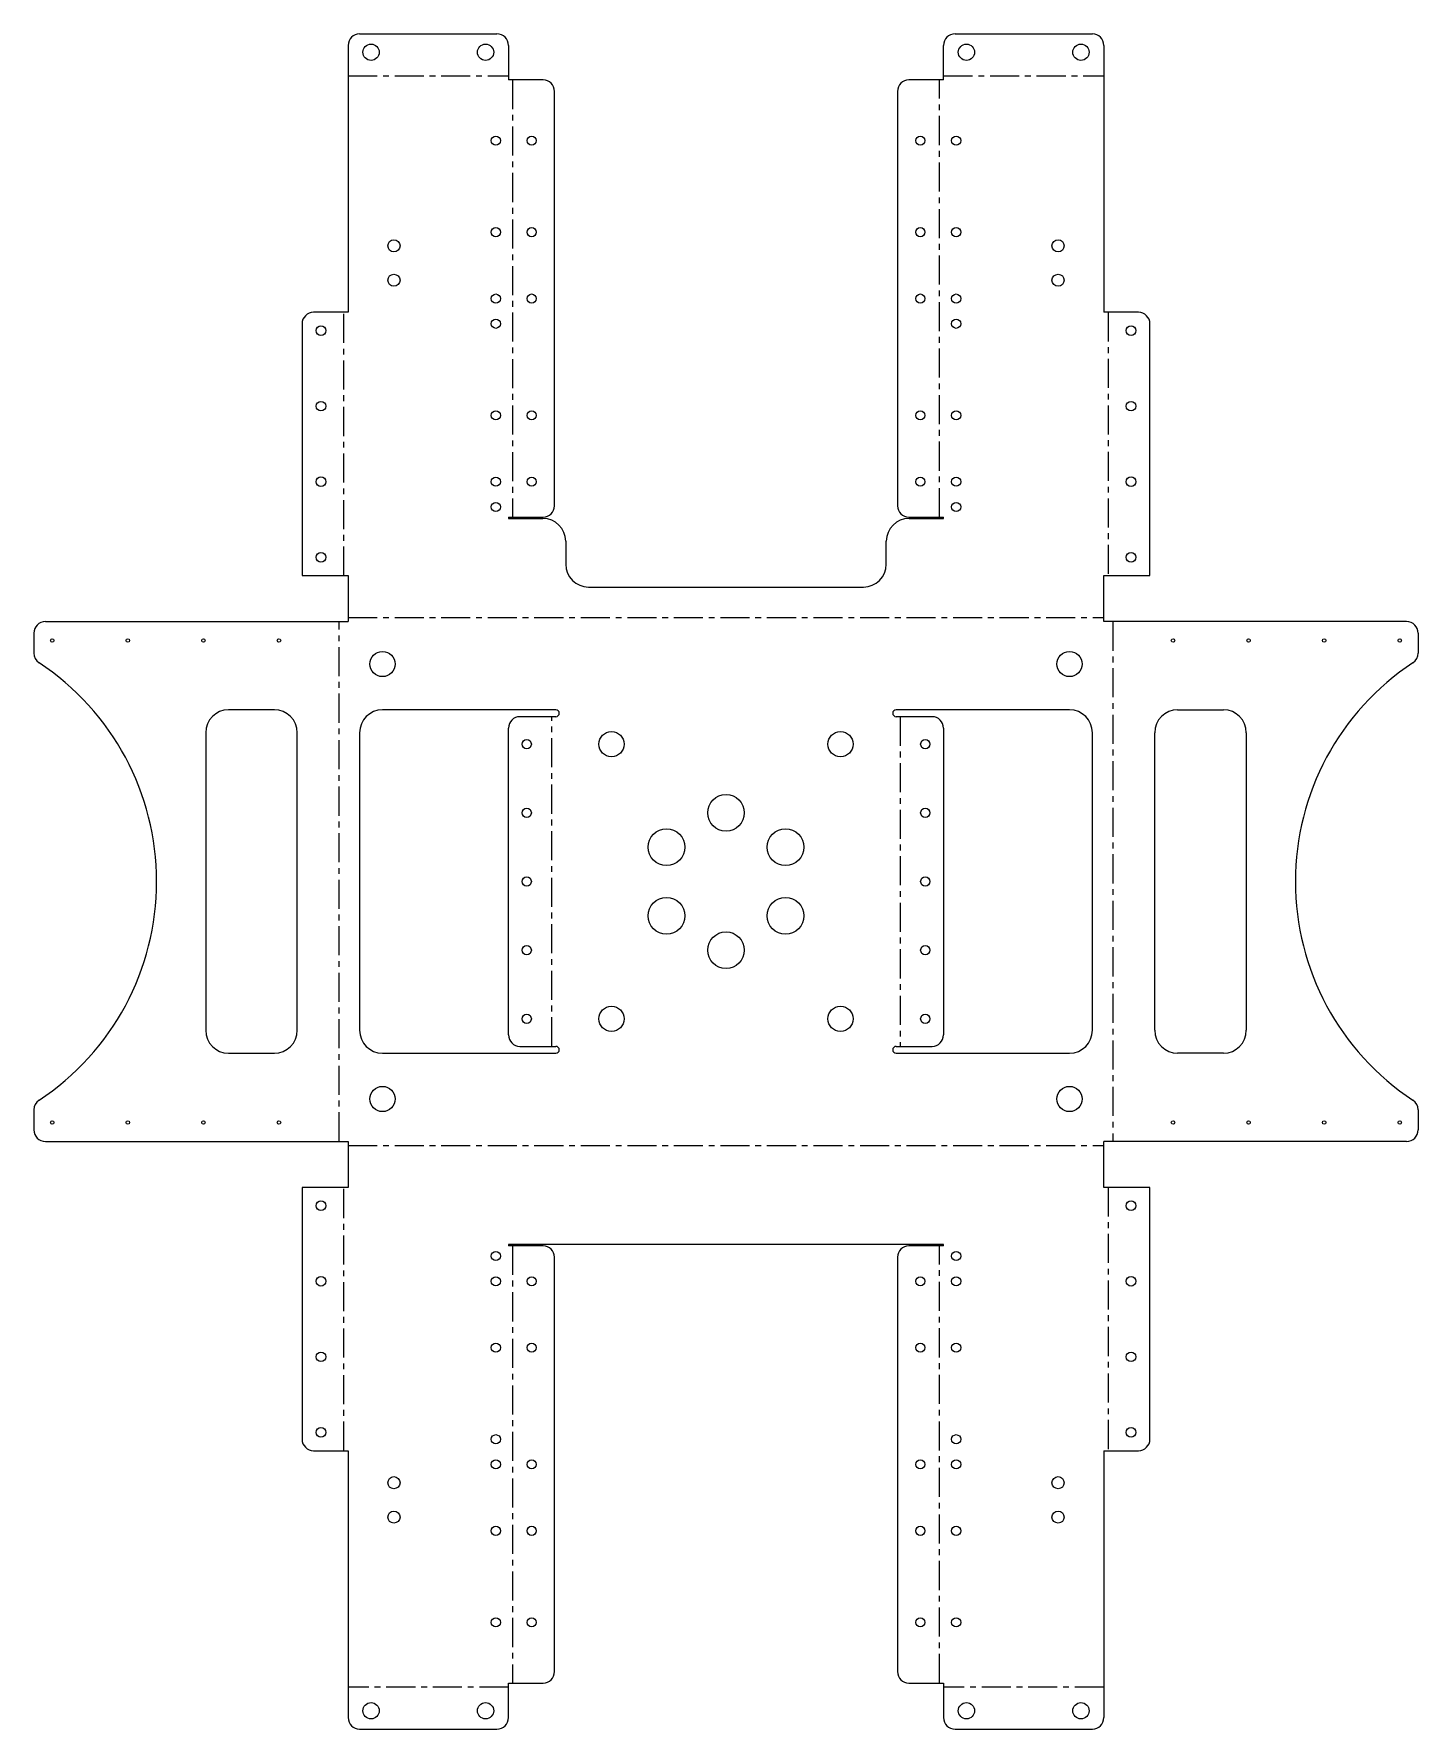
# Model space of a CAD drawing. Header units: millimetres. Extents: x -302 to 302, y -17 to 724.
import ezdxf

# ---------------------------------------------------------------- set-up
doc = ezdxf.new("R2010")
doc.units = ezdxf.units.MM
doc.linetypes.add('CENTERX2', pattern=[20.32, 12.7, -2.54, 2.54, -2.54])

msp = doc.modelspace()

# ---------------------------------------------------------------- linework, layer by layer
at = {"color": 7, "linetype": 'Continuous', "lineweight": 25}
for p, q in [((-165, 718.84), (-165, 602.23)), ((-160, 723.84), (-100, 723.84)), ((-95, 718.84), (-95, 703.73)), ((95, 703.73), (95, 718.84)), ((100, 723.84), (160, 723.84)), ((165, 718.84), (165, 602.23)), ((-79.89, 703.73), (-95, 703.73)), ((95, 703.73), (79.89, 703.73)), ((-74.89, 517.73), (-74.89, 698.73)), ((74.89, 698.73), (74.89, 517.73)), ((-165, 602.23), (-180.11, 602.23)), ((180.11, 602.23), (165, 602.23)), ((-185.11, 597.23), (-185.11, 487.23)), ((185.11, 487.23), (185.11, 597.23)), ((-95, 512.73), (-79.89, 512.73)), ((-95, 512.73), (-95, 512.23)), ((-95, 512.23), (-80, 512.23)), ((79.89, 512.73), (95, 512.73)), ((80, 512.23), (95, 512.23)), ((95, 512.23), (95, 512.73)), ((-70, 502.23), (-70, 492.23)), ((70, 492.23), (70, 502.23)), ((-185.11, 487.23), (-165, 487.23)), ((-165, 487.23), (-165, 467.11)), ((-60, 482.23), (60, 482.23)), ((165, 487.23), (185.11, 487.23)), ((165, 467.11), (165, 487.23)), ((-297.21, 467.11), (-165, 467.11)), ((297.21, 467.11), (165, 467.11)), ((-302.21, 462.11), (-302.21, 453.34)), ((302.21, 462.11), (302.21, 453.34)), ((-197.21, 428.61), (-217.21, 428.61)), ((-74.3, 428.61), (-150, 428.61)), ((-74.3, 425.61), (-90, 425.61)), ((150, 428.61), (74.3, 428.61)), ((90, 425.61), (74.3, 425.61)), ((197.21, 428.61), (217.21, 428.61)), ((-227.21, 418.61), (-227.21, 288.61)), ((-187.21, 288.61), (-187.21, 418.61)), ((-160, 418.61), (-160, 288.61)), ((-95, 286.61), (-95, 420.61)), ((95, 420.61), (95, 286.61)), ((160, 288.61), (160, 418.61)), ((187.21, 288.61), (187.21, 418.61)), ((227.21, 418.61), (227.21, 288.61)), ((-90, 281.61), (-74.3, 281.61)), ((74.3, 281.61), (90, 281.61)), ((-217.21, 278.61), (-197.21, 278.61)), ((-150, 278.61), (-74.3, 278.61)), ((74.3, 278.61), (150, 278.61)), ((217.21, 278.61), (197.21, 278.61)), ((-302.21, 253.89), (-302.21, 245.11)), ((302.21, 253.89), (302.21, 245.11)), ((-297.21, 240.11), (-165, 240.11)), ((-165, 240.11), (-165, 220)), ((297.21, 240.11), (165, 240.11)), ((165, 220), (165, 240.11)), ((-185.11, 220), (-185.11, 110)), ((-165, 220), (-185.11, 220)), ((185.11, 220), (165, 220)), ((185.11, 110), (185.11, 220)), ((95, 195), (-95, 195)), ((-95, 195), (-95, 194.5)), ((-79.89, 194.5), (-95, 194.5)), ((95, 194.5), (79.89, 194.5)), ((95, 194.5), (95, 195)), ((-74.89, 8.5), (-74.89, 189.5)), ((74.89, 189.5), (74.89, 8.5)), ((-180.11, 105), (-165, 105)), ((-165, 105), (-165, -11.61)), ((165, 105), (180.11, 105)), ((165, 105), (165, -11.61)), ((-95, 3.5), (-79.89, 3.5)), ((-95, -11.61), (-95, 3.5)), ((79.89, 3.5), (95, 3.5)), ((95, 3.5), (95, -11.61)), ((-160, -16.61), (-100, -16.61)), ((100, -16.61), (160, -16.61))]:
    msp.add_line(p, q, dxfattribs=at)
at = {"color": 7, "linetype": 'CENTERX2'}
for p, q in [((-165, 705.53), (-95, 705.53)), ((-93.19, 703.73), (-93.19, 512.73)), ((93.19, 512.73), (93.19, 703.73)), ((95, 705.53), (165, 705.53)), ((-166.81, 487.23), (-166.81, 602.23)), ((166.81, 602.23), (166.81, 487.23)), ((-168.91, 240.11), (-168.91, 467.11)), ((-165, 468.92), (165, 468.92)), ((168.91, 467.11), (168.91, 240.11)), ((-76.11, 281.61), (-76.11, 425.61)), ((76.11, 425.61), (76.11, 281.61)), ((-165, 238.31), (165, 238.31)), ((-166.81, 105), (-166.81, 220)), ((166.81, 220), (166.81, 105)), ((-93.19, 194.5), (-93.19, 3.5)), ((93.19, 3.5), (93.19, 194.5)), ((-95, 1.69), (-165, 1.69)), ((165, 1.69), (95, 1.69))]:
    msp.add_line(p, q, dxfattribs=at)
at = {"color": 7, "linetype": 'Continuous', "lineweight": 25}
for centre, radius in [((-155, 715.84), 3.55), ((-105, 715.84), 3.55), ((105, 715.84), 3.55), ((155, 715.84), 3.55), ((-100.5, 677.23), 2), ((-84.89, 677.23), 2), ((84.89, 677.23), 2), ((100.5, 677.23), 2), ((-100.5, 637.23), 2), ((-84.89, 637.23), 2), ((84.89, 637.23), 2), ((100.5, 637.23), 2), ((-145, 631.23), 2.65), ((145, 631.23), 2.65), ((-145, 616.23), 2.65), ((145, 616.23), 2.65), ((-100.5, 608.23), 2), ((-84.89, 608.23), 2), ((84.89, 608.23), 2), ((100.5, 608.23), 2), ((-176.86, 594.23), 2.1), ((-100.5, 597.23), 2), ((100.5, 597.23), 2), ((176.86, 594.23), 2.1), ((-176.86, 561.23), 2.1), ((176.86, 561.23), 2.1), ((-100.5, 557.23), 2), ((-84.89, 557.23), 2), ((84.89, 557.23), 2), ((100.5, 557.23), 2), ((-176.86, 528.23), 2.1), ((-100.5, 528.23), 2), ((-84.89, 528.23), 2), ((84.89, 528.23), 2), ((100.5, 528.23), 2), ((176.86, 528.23), 2.1), ((-100.5, 517.23), 2), ((100.5, 517.23), 2), ((-176.86, 495.23), 2.1), ((176.86, 495.23), 2.1), ((-294.21, 458.86), 0.75), ((-261.21, 458.86), 0.75), ((-228.21, 458.86), 0.75), ((-195.21, 458.86), 0.75), ((195.21, 458.86), 0.75), ((228.21, 458.86), 0.75), ((261.21, 458.86), 0.75), ((294.21, 458.86), 0.75), ((-150, 448.61), 5.5), ((150, 448.61), 5.5), ((-87, 413.61), 2), ((-50, 413.61), 5.5), ((50, 413.61), 5.5), ((87, 413.61), 2), ((-87, 383.61), 2), ((0, 383.61), 8), ((87, 383.61), 2), ((-25.98, 368.61), 8), ((25.98, 368.61), 8), ((-87, 353.61), 2), ((87, 353.61), 2), ((-25.98, 338.61), 8), ((25.98, 338.61), 8), ((0, 323.61), 8), ((-87, 323.61), 2), ((87, 323.61), 2), ((-50, 293.61), 5.5), ((50, 293.61), 5.5), ((-87, 293.61), 2), ((87, 293.61), 2), ((-150, 258.61), 5.5), ((150, 258.61), 5.5), ((-294.21, 248.36), 0.75), ((-261.21, 248.36), 0.75), ((-228.21, 248.36), 0.75), ((-195.21, 248.36), 0.75), ((195.21, 248.36), 0.75), ((228.21, 248.36), 0.75), ((261.21, 248.36), 0.75), ((294.21, 248.36), 0.75), ((-176.86, 212), 2.1), ((176.86, 212), 2.1), ((-100.5, 190), 2), ((100.5, 190), 2), ((-176.86, 179), 2.1), ((-100.5, 179), 2), ((-84.89, 179), 2), ((84.89, 179), 2), ((100.5, 179), 2), ((176.86, 179), 2.1), ((-176.86, 146), 2.1), ((-100.5, 150), 2), ((-84.89, 150), 2), ((84.89, 150), 2), ((100.5, 150), 2), ((176.86, 146), 2.1), ((-176.86, 113), 2.1), ((-100.5, 110), 2), ((100.5, 110), 2), ((176.86, 113), 2.1), ((-100.5, 99), 2), ((-84.89, 99), 2), ((84.89, 99), 2), ((100.5, 99), 2), ((-145, 91), 2.65), ((145, 91), 2.65), ((-145, 76), 2.65), ((145, 76), 2.65), ((-100.5, 70), 2), ((-84.89, 70), 2), ((84.89, 70), 2), ((100.5, 70), 2), ((-100.5, 30), 2), ((-84.89, 30), 2), ((84.89, 30), 2), ((100.5, 30), 2), ((-155, -8.61), 3.55), ((-105, -8.61), 3.55), ((105, -8.61), 3.55), ((155, -8.61), 3.55)]:
    msp.add_circle(centre, radius, dxfattribs=at)
for centre, radius, start, end in [((-160, 718.84), 5, 90, 180), ((-100, 718.84), 5, 0, 90), ((100, 718.84), 5, 90, 180), ((160, 718.84), 5, 0, 90), ((-79.89, 698.73), 5, 360, 90), ((79.89, 698.73), 5, 90, 180), ((-180.11, 597.23), 5, 90, 180), ((180.11, 597.23), 5, 0, 90), ((-80, 502.23), 10, 0, 90), ((-79.89, 517.73), 5, 270, 0), ((80, 502.23), 10, 90, 180), ((79.89, 517.73), 5, 180, 270), ((-60, 492.23), 10, 180, 270), ((60, 492.23), 10, 270, 0), ((-297.21, 462.11), 5, 90, 180), ((297.21, 462.11), 5, 0, 90), ((-297.21, 453.34), 5, 180, 236.50233), ((297.21, 453.34), 5, 303.49767, 0), ((-363.21, 353.61), 114.59, 303.49767, 56.50233), ((363.21, 353.61), 114.59, 123.49767, 236.50233), ((-217.21, 418.61), 10, 90, 180), ((-197.21, 418.61), 10, 0, 90), ((-150, 418.61), 10, 90, 180), ((-90, 420.61), 5, 90, 180), ((-74.3, 427.11), 1.5, 270, 90), ((74.3, 427.11), 1.5, 90, 270), ((90, 420.61), 5, 0, 90), ((150, 418.61), 10, 0, 90), ((197.21, 418.61), 10, 90, 180), ((217.21, 418.61), 10, 0, 90), ((-217.21, 288.61), 10, 180, 270), ((-197.21, 288.61), 10, 270, 0), ((-150, 288.61), 10, 180, 270), ((-90, 286.61), 5, 180, 270), ((-74.3, 280.11), 1.5, 270, 90), ((74.3, 280.11), 1.5, 90, 270), ((90, 286.61), 5, 270, 0), ((150, 288.61), 10, 270, 0), ((197.21, 288.61), 10, 180, 270), ((217.21, 288.61), 10, 270, 0), ((-297.21, 253.89), 5, 123.49767, 180), ((297.21, 253.89), 5, 0, 56.50233), ((-297.21, 245.11), 5, 180, 270), ((297.21, 245.11), 5, 270, 0), ((-79.89, 189.5), 5, 0, 90), ((79.89, 189.5), 5, 90, 180), ((-180.11, 110), 5, 180, 270), ((180.11, 110), 5, 270, 0), ((-79.89, 8.5), 5, 270, 0), ((79.89, 8.5), 5, 180, 270), ((-160, -11.61), 5, 180, 270), ((-100, -11.61), 5, 270, 0), ((100, -11.61), 5, 180, 270), ((160, -11.61), 5, 270, 0)]:
    msp.add_arc(centre, radius, start, end, dxfattribs=at)

doc.saveas('drawing.dxf')
